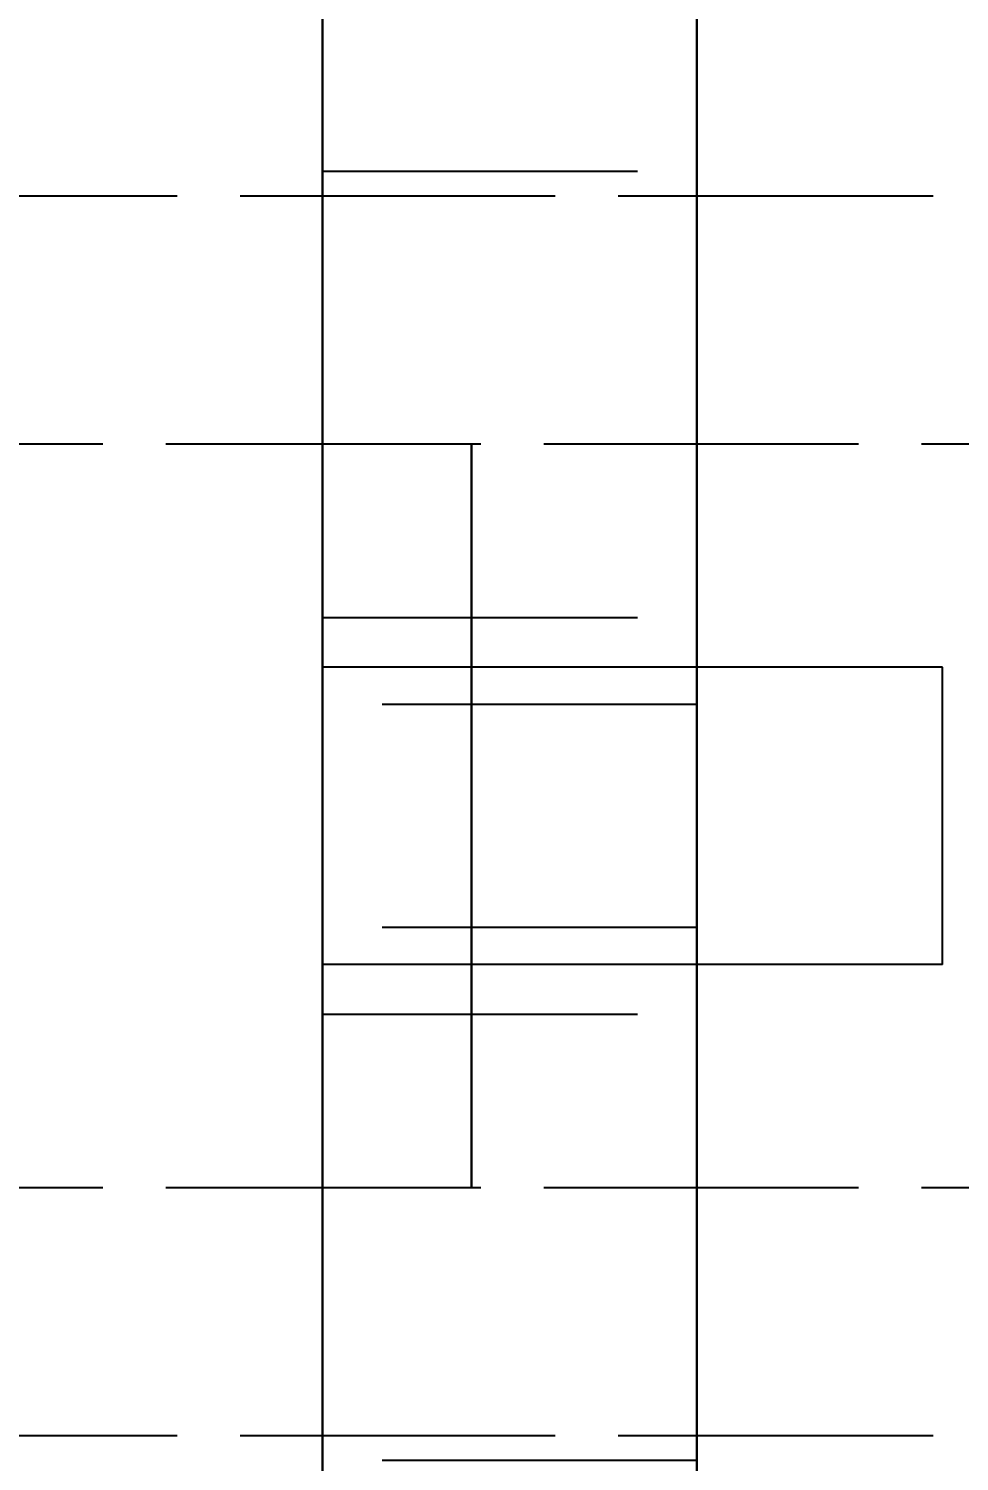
# Model space of a CAD drawing. Header units: millimetres. Extents: x -13 to 276, y -50 to 157.
# Drawn here: x 139.69 to 143.44, y 13.04 to 18.82 of the extents above; entities that cross this region are included whole.
import ezdxf

# ---------------------------------------------------------------- set-up
doc = ezdxf.new("R2010")
doc.units = ezdxf.units.MM
doc.linetypes.add('DASHED', pattern=[1.524, 1.27, -0.254])
for name, color, linetype in [('DIMS', 3, 'CONTINUOUS'), ('HIDDEN', 8, 'DASHED'), ('VISIBLE', 7, 'CONTINUOUS')]:
    doc.layers.add(name, color=color, linetype=linetype)
doc.styles.add('OpenSansCondensed-Light', font='OpenSansCondensed-Light.ttf')
doc.dimstyles.new('EZDXF', dxfattribs={"dimtxt": 0.25, "dimasz": 0.175, "dimexe": 0.375, "dimexo": 0.125, "dimgap": 0.1, "dimtad": 1, "dimlfac": 100, "dimzin": 12, "dimdsep": 46, "dimtxsty": 'OpenSansCondensed-Light', "dimblk": 'ARCHTICK', "dimcen": 2.5, "dimazin": 3, "dimtfac": 0.5, "dimtmove": 2, "dimatfit": 3})

# ---------------------------------------------------------------- blocks, each defined once
blk = doc.blocks.new('_ARCHTICK')
at = {"color": 0, "linetype": 'BYBLOCK', "const_width": 0.15}
blk.add_lwpolyline([(-0.5, -0.5), (0.5, 0.5)], dxfattribs=at)

msp = doc.modelspace()

# ---------------------------------------------------------------- linework, layer by layer
at = {"layer": 'HIDDEN'}
for points in [[(140.875, -48.455), (140.875, 57.045)], [(142.385, -48.455), (142.385, 57.045)], [(142.385, 6.895), (142.385, 24.395)], [(142.385, 6.895), (142.385, 24.395)], [(140.875, 15.645), (140.875, 15.7323), (140.875, 15.8196), (140.875, 15.9069), (140.875, 15.99421), (140.875, 16.08151), (140.875, 16.16881), (140.875, 16.25611), (140.875, 16.34341), (140.875, 16.43071), (140.875, 16.51802), (140.875, 16.60532), (140.875, 16.69262), (140.875, 16.77992), (140.875, 16.86722), (140.875, 16.95452), (140.875, 17.04183), (140.875, 17.12913), (140.875, 17.21643), (140.875, 17.30373), (140.875, 17.39103), (140.875, 17.47833), (140.875, 17.56563), (140.875, 17.65294), (140.875, 17.74024), (140.875, 17.82754), (140.875, 17.91484), (140.875, 18.00214), (140.875, 18.08944), (140.875, 18.17675), (140.875, 18.26405), (140.875, 18.35135), (140.875, 18.43865), (140.875, 18.52595), (140.875, 18.61325), (140.875, 18.70056), (140.875, 18.78786), (140.875, 18.87516)], [(140.875, 18.87516), (140.875, 18.70056), (140.875, 18.52595), (140.875, 18.35135), (140.875, 18.17675), (140.875, 18.00214), (140.875, 17.82754), (140.875, 17.65294), (140.875, 17.47833), (140.875, 17.30373), (140.875, 17.12913), (140.875, 16.95452), (140.875, 16.77992), (140.875, 16.60532), (140.875, 16.43071), (140.875, 16.25611), (140.875, 16.08151), (140.875, 15.9069), (140.875, 15.7323), (140.875, 15.5577), (140.875, 15.3831), (140.875, 15.20849), (140.875, 15.03389), (140.875, 14.85929), (140.875, 14.68468), (140.875, 14.51008), (140.875, 14.33548), (140.875, 14.16087), (140.875, 13.98627), (140.875, 13.81167), (140.875, 13.63706), (140.875, 13.46246), (140.875, 13.28786), (140.875, 13.11325), (140.875, 12.93865)], [(140.875, 13.045), (140.875, 13.12754), (140.875, 13.21008), (140.875, 13.29262), (140.875, 13.37516), (140.875, 13.4577), (140.875, 13.54024), (140.875, 13.62278), (140.875, 13.70532), (140.875, 13.78786), (140.875, 13.8704), (140.875, 13.95294), (140.875, 14.03548), (140.875, 14.11802), (140.875, 14.20056), (140.875, 14.2831), (140.875, 14.36563), (140.875, 14.44817), (140.875, 14.53071), (140.875, 14.61325), (140.875, 14.69579), (140.875, 14.77833), (140.875, 14.86087), (140.875, 14.94341), (140.875, 15.02595), (140.875, 15.10849), (140.875, 15.19103), (140.875, 15.27357), (140.875, 15.35611), (140.875, 15.43865), (140.875, 15.52119), (140.875, 15.60373), (140.875, 15.68627), (140.875, 15.76881), (140.875, 15.85135), (140.875, 15.93389), (140.875, 16.01643), (140.875, 16.09897), (140.875, 16.18151), (140.875, 16.26405), (140.875, 16.34659), (140.875, 16.42913), (140.875, 16.51167), (140.875, 16.59421), (140.875, 16.67675), (140.875, 16.75929), (140.875, 16.84183), (140.875, 16.92437), (140.875, 17.0069), (140.875, 17.08944), (140.875, 17.17198), (140.875, 17.25452), (140.875, 17.33706), (140.875, 17.4196), (140.875, 17.50214), (140.875, 17.58468), (140.875, 17.66722), (140.875, 17.74976), (140.875, 17.8323), (140.875, 17.91484), (140.875, 17.99738), (140.875, 18.07992), (140.875, 18.16246), (140.875, 18.245)], [(140.875, 18.245), (140.875, 18.16246), (140.875, 18.07992), (140.875, 17.99738), (140.875, 17.91484), (140.875, 17.8323), (140.875, 17.74976), (140.875, 17.66722), (140.875, 17.58468), (140.875, 17.50214), (140.875, 17.4196), (140.875, 17.33706), (140.875, 17.25452), (140.875, 17.17198), (140.875, 17.08944), (140.875, 17.0069), (140.875, 16.92437), (140.875, 16.84183), (140.875, 16.75929), (140.875, 16.67675), (140.875, 16.59421), (140.875, 16.51167), (140.875, 16.42913), (140.875, 16.34659), (140.875, 16.26405), (140.875, 16.18151), (140.875, 16.09897), (140.875, 16.01643), (140.875, 15.93389), (140.875, 15.85135), (140.875, 15.76881), (140.875, 15.68627), (140.875, 15.60373), (140.875, 15.52119), (140.875, 15.43865), (140.875, 15.35611), (140.875, 15.27357), (140.875, 15.19103), (140.875, 15.10849), (140.875, 15.02595), (140.875, 14.94341), (140.875, 14.86087), (140.875, 14.77833), (140.875, 14.69579), (140.875, 14.61325), (140.875, 14.53071), (140.875, 14.44817), (140.875, 14.36563), (140.875, 14.2831), (140.875, 14.20056), (140.875, 14.11802), (140.875, 14.03548), (140.875, 13.95294), (140.875, 13.8704), (140.875, 13.78786), (140.875, 13.70532), (140.875, 13.62278), (140.875, 13.54024), (140.875, 13.4577), (140.875, 13.37516), (140.875, 13.29262), (140.875, 13.21008), (140.875, 13.12754), (140.875, 13.045)], [(140.875, 18.245), (142.385, 18.245)], [(142.385, 13.045), (142.385, 13.12754), (142.385, 13.21008), (142.385, 13.29262), (142.385, 13.37516), (142.385, 13.4577), (142.385, 13.54024), (142.385, 13.62278), (142.385, 13.70532), (142.385, 13.78786), (142.385, 13.8704), (142.385, 13.95294), (142.385, 14.03548), (142.385, 14.11802), (142.385, 14.20056), (142.385, 14.2831), (142.385, 14.36563), (142.385, 14.44817), (142.385, 14.53071), (142.385, 14.61325), (142.385, 14.69579), (142.385, 14.77833), (142.385, 14.86087), (142.385, 14.94341), (142.385, 15.02595), (142.385, 15.10849), (142.385, 15.19103), (142.385, 15.27357), (142.385, 15.35611), (142.385, 15.43865), (142.385, 15.52119), (142.385, 15.60373), (142.385, 15.68627), (142.385, 15.76881), (142.385, 15.85135), (142.385, 15.93389), (142.385, 16.01643), (142.385, 16.09897), (142.385, 16.18151), (142.385, 16.26405), (142.385, 16.34659), (142.385, 16.42913), (142.385, 16.51167), (142.385, 16.59421), (142.385, 16.67675), (142.385, 16.75929), (142.385, 16.84183), (142.385, 16.92437), (142.385, 17.0069), (142.385, 17.08944), (142.385, 17.17198), (142.385, 17.25452), (142.385, 17.33706), (142.385, 17.4196), (142.385, 17.50214), (142.385, 17.58468), (142.385, 17.66722), (142.385, 17.74976), (142.385, 17.8323), (142.385, 17.91484), (142.385, 17.99738), (142.385, 18.07992), (142.385, 18.16246), (142.385, 18.245)], [(142.385, 18.245), (142.385, 18.16246), (142.385, 18.07992), (142.385, 17.99738), (142.385, 17.91484), (142.385, 17.8323), (142.385, 17.74976), (142.385, 17.66722), (142.385, 17.58468), (142.385, 17.50214), (142.385, 17.4196), (142.385, 17.33706), (142.385, 17.25452), (142.385, 17.17198), (142.385, 17.08944), (142.385, 17.0069), (142.385, 16.92437), (142.385, 16.84183), (142.385, 16.75929), (142.385, 16.67675), (142.385, 16.59421), (142.385, 16.51167), (142.385, 16.42913), (142.385, 16.34659), (142.385, 16.26405), (142.385, 16.18151), (142.385, 16.09897), (142.385, 16.01643), (142.385, 15.93389), (142.385, 15.85135), (142.385, 15.76881), (142.385, 15.68627), (142.385, 15.60373), (142.385, 15.52119), (142.385, 15.43865), (142.385, 15.35611), (142.385, 15.27357), (142.385, 15.19103), (142.385, 15.10849), (142.385, 15.02595), (142.385, 14.94341), (142.385, 14.86087), (142.385, 14.77833), (142.385, 14.69579), (142.385, 14.61325), (142.385, 14.53071), (142.385, 14.44817), (142.385, 14.36563), (142.385, 14.2831), (142.385, 14.20056), (142.385, 14.11802), (142.385, 14.03548), (142.385, 13.95294), (142.385, 13.8704), (142.385, 13.78786), (142.385, 13.70532), (142.385, 13.62278), (142.385, 13.54024), (142.385, 13.4577), (142.385, 13.37516), (142.385, 13.29262), (142.385, 13.21008), (142.385, 13.12754), (142.385, 13.045)], [(146.385, 18.145), (95.375, 18.145)], [(142.385, 15.645), (142.385, 15.68468), (142.385, 15.72437), (142.385, 15.76405), (142.385, 15.80373), (142.385, 15.84341), (142.385, 15.8831), (142.385, 15.92278), (142.385, 15.96246), (142.385, 16.00214), (142.385, 16.04183), (142.385, 16.08151), (142.385, 16.12119), (142.385, 16.16087), (142.385, 16.20056), (142.385, 16.24024), (142.385, 16.27992), (142.385, 16.3196), (142.385, 16.35929), (142.385, 16.39897), (142.385, 16.43865), (142.385, 16.47833), (142.385, 16.51802), (142.385, 16.5577), (142.385, 16.59738), (142.385, 16.63706), (142.385, 16.67675), (142.385, 16.71643), (142.385, 16.75611), (142.385, 16.79579), (142.385, 16.83548), (142.385, 16.87516), (142.385, 16.91484), (142.385, 16.95452), (142.385, 16.99421), (142.385, 17.03389), (142.385, 17.07357), (142.385, 17.11325), (142.385, 17.15294), (142.385, 17.19262), (142.385, 17.2323), (142.385, 17.27198), (142.385, 17.31167), (142.385, 17.35135), (142.385, 17.39103), (142.385, 17.43071), (142.385, 17.4704), (142.385, 17.51008), (142.385, 17.54976), (142.385, 17.58944), (142.385, 17.62913), (142.385, 17.66881), (142.385, 17.70849), (142.385, 17.74817), (142.385, 17.78786), (142.385, 17.82754), (142.385, 17.86722), (142.385, 17.9069), (142.385, 17.94659), (142.385, 17.98627), (142.385, 18.02595), (142.385, 18.06563), (142.385, 18.10532), (142.385, 18.145)], [(142.385, 18.145), (142.385, 18.06563), (142.385, 17.98627), (142.385, 17.9069), (142.385, 17.82754), (142.385, 17.74817), (142.385, 17.66881), (142.385, 17.58944), (142.385, 17.51008), (142.385, 17.43071), (142.385, 17.35135), (142.385, 17.27198), (142.385, 17.19262), (142.385, 17.11325), (142.385, 17.03389), (142.385, 16.95452), (142.385, 16.87516), (142.385, 16.79579), (142.385, 16.71643), (142.385, 16.63706), (142.385, 16.5577), (142.385, 16.47833), (142.385, 16.39897), (142.385, 16.3196), (142.385, 16.24024), (142.385, 16.16087), (142.385, 16.08151), (142.385, 16.00214), (142.385, 15.92278), (142.385, 15.84341), (142.385, 15.76405), (142.385, 15.68468), (142.385, 15.60532), (142.385, 15.52595), (142.385, 15.44659), (142.385, 15.36722), (142.385, 15.28786), (142.385, 15.20849), (142.385, 15.12913), (142.385, 15.04976), (142.385, 14.9704), (142.385, 14.89103), (142.385, 14.81167), (142.385, 14.7323), (142.385, 14.65294), (142.385, 14.57357), (142.385, 14.49421), (142.385, 14.41484), (142.385, 14.33548), (142.385, 14.25611), (142.385, 14.17675), (142.385, 14.09738), (142.385, 14.01802), (142.385, 13.93865), (142.385, 13.85929), (142.385, 13.77992), (142.385, 13.70056), (142.385, 13.62119), (142.385, 13.54183), (142.385, 13.46246), (142.385, 13.3831), (142.385, 13.30373), (142.385, 13.22437), (142.385, 13.145)], [(146.385, 18.145), (142.385, 18.145)], [(146.085, 17.145), (89.375, 17.145)], [(140.875, 15.645), (140.875, 15.66881), (140.875, 15.69262), (140.875, 15.71643), (140.875, 15.74024), (140.875, 15.76405), (140.875, 15.78786), (140.875, 15.81167), (140.875, 15.83548), (140.875, 15.85929), (140.875, 15.8831), (140.875, 15.9069), (140.875, 15.93071), (140.875, 15.95452), (140.875, 15.97833), (140.875, 16.00214), (140.875, 16.02595), (140.875, 16.04976), (140.875, 16.07357), (140.875, 16.09738), (140.875, 16.12119), (140.875, 16.145), (140.875, 16.16881), (140.875, 16.19262), (140.875, 16.21643), (140.875, 16.24024), (140.875, 16.26405), (140.875, 16.28786), (140.875, 16.31167), (140.875, 16.33548), (140.875, 16.35929), (140.875, 16.3831), (140.875, 16.4069), (140.875, 16.43071), (140.875, 16.45452), (140.875, 16.47833), (140.875, 16.50214), (140.875, 16.52595), (140.875, 16.54976), (140.875, 16.57357), (140.875, 16.59738), (140.875, 16.62119), (140.875, 16.645), (140.875, 16.66881), (140.875, 16.69262), (140.875, 16.71643), (140.875, 16.74024), (140.875, 16.76405), (140.875, 16.78786), (140.875, 16.81167), (140.875, 16.83548), (140.875, 16.85929), (140.875, 16.8831), (140.875, 16.9069), (140.875, 16.93071), (140.875, 16.95452), (140.875, 16.97833), (140.875, 17.00214), (140.875, 17.02595), (140.875, 17.04976), (140.875, 17.07357), (140.875, 17.09738), (140.875, 17.12119), (140.875, 17.145)], [(140.875, 17.145), (140.875, 17.09738), (140.875, 17.04976), (140.875, 17.00214), (140.875, 16.95452), (140.875, 16.9069), (140.875, 16.85929), (140.875, 16.81167), (140.875, 16.76405), (140.875, 16.71643), (140.875, 16.66881), (140.875, 16.62119), (140.875, 16.57357), (140.875, 16.52595), (140.875, 16.47833), (140.875, 16.43071), (140.875, 16.3831), (140.875, 16.33548), (140.875, 16.28786), (140.875, 16.24024), (140.875, 16.19262), (140.875, 16.145), (140.875, 16.09738), (140.875, 16.04976), (140.875, 16.00214), (140.875, 15.95452), (140.875, 15.9069), (140.875, 15.85929), (140.875, 15.81167), (140.875, 15.76405), (140.875, 15.71643), (140.875, 15.66881), (140.875, 15.62119), (140.875, 15.57357), (140.875, 15.52595), (140.875, 15.47833), (140.875, 15.43071), (140.875, 15.3831), (140.875, 15.33548), (140.875, 15.28786), (140.875, 15.24024), (140.875, 15.19262), (140.875, 15.145), (140.875, 15.09738), (140.875, 15.04976), (140.875, 15.00214), (140.875, 14.95452), (140.875, 14.9069), (140.875, 14.85929), (140.875, 14.81167), (140.875, 14.76405), (140.875, 14.71643), (140.875, 14.66881), (140.875, 14.62119), (140.875, 14.57357), (140.875, 14.52595), (140.875, 14.47833), (140.875, 14.43071), (140.875, 14.3831), (140.875, 14.33548), (140.875, 14.28786), (140.875, 14.24024), (140.875, 14.19262), (140.875, 14.145)], [(141.475, 17.145), (140.875, 17.145)], [(141.475, 15.645), (141.475, 15.66881), (141.475, 15.69262), (141.475, 15.71643), (141.475, 15.74024), (141.475, 15.76405), (141.475, 15.78786), (141.475, 15.81167), (141.475, 15.83548), (141.475, 15.85929), (141.475, 15.8831), (141.475, 15.9069), (141.475, 15.93071), (141.475, 15.95452), (141.475, 15.97833), (141.475, 16.00214), (141.475, 16.02595), (141.475, 16.04976), (141.475, 16.07357), (141.475, 16.09738), (141.475, 16.12119), (141.475, 16.145), (141.475, 16.16881), (141.475, 16.19262), (141.475, 16.21643), (141.475, 16.24024), (141.475, 16.26405), (141.475, 16.28786), (141.475, 16.31167), (141.475, 16.33548), (141.475, 16.35929), (141.475, 16.3831), (141.475, 16.4069), (141.475, 16.43071), (141.475, 16.45452), (141.475, 16.47833), (141.475, 16.50214), (141.475, 16.52595), (141.475, 16.54976), (141.475, 16.57357), (141.475, 16.59738), (141.475, 16.62119), (141.475, 16.645), (141.475, 16.66881), (141.475, 16.69262), (141.475, 16.71643), (141.475, 16.74024), (141.475, 16.76405), (141.475, 16.78786), (141.475, 16.81167), (141.475, 16.83548), (141.475, 16.85929), (141.475, 16.8831), (141.475, 16.9069), (141.475, 16.93071), (141.475, 16.95452), (141.475, 16.97833), (141.475, 17.00214), (141.475, 17.02595), (141.475, 17.04976), (141.475, 17.07357), (141.475, 17.09738), (141.475, 17.12119), (141.475, 17.145)], [(141.475, 17.145), (141.475, 17.09738), (141.475, 17.04976), (141.475, 17.00214), (141.475, 16.95452), (141.475, 16.9069), (141.475, 16.85929), (141.475, 16.81167), (141.475, 16.76405), (141.475, 16.71643), (141.475, 16.66881), (141.475, 16.62119), (141.475, 16.57357), (141.475, 16.52595), (141.475, 16.47833), (141.475, 16.43071), (141.475, 16.3831), (141.475, 16.33548), (141.475, 16.28786), (141.475, 16.24024), (141.475, 16.19262), (141.475, 16.145), (141.475, 16.09738), (141.475, 16.04976), (141.475, 16.00214), (141.475, 15.95452), (141.475, 15.9069), (141.475, 15.85929), (141.475, 15.81167), (141.475, 15.76405), (141.475, 15.71643), (141.475, 15.66881), (141.475, 15.62119), (141.475, 15.57357), (141.475, 15.52595), (141.475, 15.47833), (141.475, 15.43071), (141.475, 15.3831), (141.475, 15.33548), (141.475, 15.28786), (141.475, 15.24024), (141.475, 15.19262), (141.475, 15.145), (141.475, 15.09738), (141.475, 15.04976), (141.475, 15.00214), (141.475, 14.95452), (141.475, 14.9069), (141.475, 14.85929), (141.475, 14.81167), (141.475, 14.76405), (141.475, 14.71643), (141.475, 14.66881), (141.475, 14.62119), (141.475, 14.57357), (141.475, 14.52595), (141.475, 14.47833), (141.475, 14.43071), (141.475, 14.3831), (141.475, 14.33548), (141.475, 14.28786), (141.475, 14.24024), (141.475, 14.19262), (141.475, 14.145)], [(140.875, 16.095), (140.875, 16.10056), (140.875, 16.10611), (140.875, 16.11167), (140.875, 16.11722), (140.875, 16.12278), (140.875, 16.12833), (140.875, 16.13389), (140.875, 16.13944), (140.875, 16.145), (140.875, 16.15056), (140.875, 16.15611), (140.875, 16.16167), (140.875, 16.16722), (140.875, 16.17278), (140.875, 16.17833), (140.875, 16.18389), (140.875, 16.18944), (140.875, 16.195), (140.875, 16.20056), (140.875, 16.20611), (140.875, 16.21167), (140.875, 16.21722), (140.875, 16.22278), (140.875, 16.22833), (140.875, 16.23389), (140.875, 16.23944), (140.875, 16.245), (140.875, 16.25056), (140.875, 16.25611), (140.875, 16.26167), (140.875, 16.26722), (140.875, 16.27278), (140.875, 16.27833), (140.875, 16.28389), (140.875, 16.28944), (140.875, 16.295), (140.875, 16.30056), (140.875, 16.30611), (140.875, 16.31167), (140.875, 16.31722), (140.875, 16.32278), (140.875, 16.32833), (140.875, 16.33389), (140.875, 16.33944), (140.875, 16.345), (140.875, 16.35056), (140.875, 16.35611), (140.875, 16.36167), (140.875, 16.36722), (140.875, 16.37278), (140.875, 16.37833), (140.875, 16.38389), (140.875, 16.38944), (140.875, 16.395), (140.875, 16.40056), (140.875, 16.40611), (140.875, 16.41167), (140.875, 16.41722), (140.875, 16.42278), (140.875, 16.42833), (140.875, 16.43389), (140.875, 16.43944), (140.875, 16.445)], [(140.875, 16.445), (140.875, 16.43944), (140.875, 16.43389), (140.875, 16.42833), (140.875, 16.42278), (140.875, 16.41722), (140.875, 16.41167), (140.875, 16.40611), (140.875, 16.40056), (140.875, 16.395), (140.875, 16.38944), (140.875, 16.38389), (140.875, 16.37833), (140.875, 16.37278), (140.875, 16.36722), (140.875, 16.36167), (140.875, 16.35611), (140.875, 16.35056), (140.875, 16.345), (140.875, 16.33944), (140.875, 16.33389), (140.875, 16.32833), (140.875, 16.32278), (140.875, 16.31722), (140.875, 16.31167), (140.875, 16.30611), (140.875, 16.30056), (140.875, 16.295), (140.875, 16.28944), (140.875, 16.28389), (140.875, 16.27833), (140.875, 16.27278), (140.875, 16.26722), (140.875, 16.26167), (140.875, 16.25611), (140.875, 16.25056), (140.875, 16.245), (140.875, 16.23944), (140.875, 16.23389), (140.875, 16.22833), (140.875, 16.22278), (140.875, 16.21722), (140.875, 16.21167), (140.875, 16.20611), (140.875, 16.20056), (140.875, 16.195), (140.875, 16.18944), (140.875, 16.18389), (140.875, 16.17833), (140.875, 16.17278), (140.875, 16.16722), (140.875, 16.16167), (140.875, 16.15611), (140.875, 16.15056), (140.875, 16.145), (140.875, 16.13944), (140.875, 16.13389), (140.875, 16.12833), (140.875, 16.12278), (140.875, 16.11722), (140.875, 16.11167), (140.875, 16.10611), (140.875, 16.10056), (140.875, 16.095)], [(140.875, 16.095), (140.875, 16.10056), (140.875, 16.10611), (140.875, 16.11167), (140.875, 16.11722), (140.875, 16.12278), (140.875, 16.12833), (140.875, 16.13389), (140.875, 16.13944), (140.875, 16.145), (140.875, 16.15056), (140.875, 16.15611), (140.875, 16.16167), (140.875, 16.16722), (140.875, 16.17278), (140.875, 16.17833), (140.875, 16.18389), (140.875, 16.18944), (140.875, 16.195), (140.875, 16.20056), (140.875, 16.20611), (140.875, 16.21167), (140.875, 16.21722), (140.875, 16.22278), (140.875, 16.22833), (140.875, 16.23389), (140.875, 16.23944), (140.875, 16.245), (140.875, 16.25056), (140.875, 16.25611), (140.875, 16.26167), (140.875, 16.26722), (140.875, 16.27278), (140.875, 16.27833), (140.875, 16.28389), (140.875, 16.28944), (140.875, 16.295), (140.875, 16.30056), (140.875, 16.30611), (140.875, 16.31167), (140.875, 16.31722), (140.875, 16.32278), (140.875, 16.32833), (140.875, 16.33389), (140.875, 16.33944), (140.875, 16.345), (140.875, 16.35056), (140.875, 16.35611), (140.875, 16.36167), (140.875, 16.36722), (140.875, 16.37278), (140.875, 16.37833), (140.875, 16.38389), (140.875, 16.38944), (140.875, 16.395), (140.875, 16.40056), (140.875, 16.40611), (140.875, 16.41167), (140.875, 16.41722), (140.875, 16.42278), (140.875, 16.42833), (140.875, 16.43389), (140.875, 16.43944), (140.875, 16.445)], [(140.875, 16.445), (140.875, 16.43944), (140.875, 16.43389), (140.875, 16.42833), (140.875, 16.42278), (140.875, 16.41722), (140.875, 16.41167), (140.875, 16.40611), (140.875, 16.40056), (140.875, 16.395), (140.875, 16.38944), (140.875, 16.38389), (140.875, 16.37833), (140.875, 16.37278), (140.875, 16.36722), (140.875, 16.36167), (140.875, 16.35611), (140.875, 16.35056), (140.875, 16.345), (140.875, 16.33944), (140.875, 16.33389), (140.875, 16.32833), (140.875, 16.32278), (140.875, 16.31722), (140.875, 16.31167), (140.875, 16.30611), (140.875, 16.30056), (140.875, 16.295), (140.875, 16.28944), (140.875, 16.28389), (140.875, 16.27833), (140.875, 16.27278), (140.875, 16.26722), (140.875, 16.26167), (140.875, 16.25611), (140.875, 16.25056), (140.875, 16.245), (140.875, 16.23944), (140.875, 16.23389), (140.875, 16.22833), (140.875, 16.22278), (140.875, 16.21722), (140.875, 16.21167), (140.875, 16.20611), (140.875, 16.20056), (140.875, 16.195), (140.875, 16.18944), (140.875, 16.18389), (140.875, 16.17833), (140.875, 16.17278), (140.875, 16.16722), (140.875, 16.16167), (140.875, 16.15611), (140.875, 16.15056), (140.875, 16.145), (140.875, 16.13944), (140.875, 16.13389), (140.875, 16.12833), (140.875, 16.12278), (140.875, 16.11722), (140.875, 16.11167), (140.875, 16.10611), (140.875, 16.10056), (140.875, 16.095)], [(140.875, 16.445), (142.385, 16.445)], [(140.875, 16.445), (142.385, 16.445)], [(142.385, 16.095), (142.385, 16.10056), (142.385, 16.10611), (142.385, 16.11167), (142.385, 16.11722), (142.385, 16.12278), (142.385, 16.12833), (142.385, 16.13389), (142.385, 16.13944), (142.385, 16.145), (142.385, 16.15056), (142.385, 16.15611), (142.385, 16.16167), (142.385, 16.16722), (142.385, 16.17278), (142.385, 16.17833), (142.385, 16.18389), (142.385, 16.18944), (142.385, 16.195), (142.385, 16.20056), (142.385, 16.20611), (142.385, 16.21167), (142.385, 16.21722), (142.385, 16.22278), (142.385, 16.22833), (142.385, 16.23389), (142.385, 16.23944), (142.385, 16.245), (142.385, 16.25056), (142.385, 16.25611), (142.385, 16.26167), (142.385, 16.26722), (142.385, 16.27278), (142.385, 16.27833), (142.385, 16.28389), (142.385, 16.28944), (142.385, 16.295), (142.385, 16.30056), (142.385, 16.30611), (142.385, 16.31167), (142.385, 16.31722), (142.385, 16.32278), (142.385, 16.32833), (142.385, 16.33389), (142.385, 16.33944), (142.385, 16.345), (142.385, 16.35056), (142.385, 16.35611), (142.385, 16.36167), (142.385, 16.36722), (142.385, 16.37278), (142.385, 16.37833), (142.385, 16.38389), (142.385, 16.38944), (142.385, 16.395), (142.385, 16.40056), (142.385, 16.40611), (142.385, 16.41167), (142.385, 16.41722), (142.385, 16.42278), (142.385, 16.42833), (142.385, 16.43389), (142.385, 16.43944), (142.385, 16.445)], [(142.385, 16.445), (142.385, 16.43944), (142.385, 16.43389), (142.385, 16.42833), (142.385, 16.42278), (142.385, 16.41722), (142.385, 16.41167), (142.385, 16.40611), (142.385, 16.40056), (142.385, 16.395), (142.385, 16.38944), (142.385, 16.38389), (142.385, 16.37833), (142.385, 16.37278), (142.385, 16.36722), (142.385, 16.36167), (142.385, 16.35611), (142.385, 16.35056), (142.385, 16.345), (142.385, 16.33944), (142.385, 16.33389), (142.385, 16.32833), (142.385, 16.32278), (142.385, 16.31722), (142.385, 16.31167), (142.385, 16.30611), (142.385, 16.30056), (142.385, 16.295), (142.385, 16.28944), (142.385, 16.28389), (142.385, 16.27833), (142.385, 16.27278), (142.385, 16.26722), (142.385, 16.26167), (142.385, 16.25611), (142.385, 16.25056), (142.385, 16.245), (142.385, 16.23944), (142.385, 16.23389), (142.385, 16.22833), (142.385, 16.22278), (142.385, 16.21722), (142.385, 16.21167), (142.385, 16.20611), (142.385, 16.20056), (142.385, 16.195), (142.385, 16.18944), (142.385, 16.18389), (142.385, 16.17833), (142.385, 16.17278), (142.385, 16.16722), (142.385, 16.16167), (142.385, 16.15611), (142.385, 16.15056), (142.385, 16.145), (142.385, 16.13944), (142.385, 16.13389), (142.385, 16.12833), (142.385, 16.12278), (142.385, 16.11722), (142.385, 16.11167), (142.385, 16.10611), (142.385, 16.10056), (142.385, 16.095)], [(142.385, 16.095), (142.385, 16.10056), (142.385, 16.10611), (142.385, 16.11167), (142.385, 16.11722), (142.385, 16.12278), (142.385, 16.12833), (142.385, 16.13389), (142.385, 16.13944), (142.385, 16.145), (142.385, 16.15056), (142.385, 16.15611), (142.385, 16.16167), (142.385, 16.16722), (142.385, 16.17278), (142.385, 16.17833), (142.385, 16.18389), (142.385, 16.18944), (142.385, 16.195), (142.385, 16.20056), (142.385, 16.20611), (142.385, 16.21167), (142.385, 16.21722), (142.385, 16.22278), (142.385, 16.22833), (142.385, 16.23389), (142.385, 16.23944), (142.385, 16.245), (142.385, 16.25056), (142.385, 16.25611), (142.385, 16.26167), (142.385, 16.26722), (142.385, 16.27278), (142.385, 16.27833), (142.385, 16.28389), (142.385, 16.28944), (142.385, 16.295), (142.385, 16.30056), (142.385, 16.30611), (142.385, 16.31167), (142.385, 16.31722), (142.385, 16.32278), (142.385, 16.32833), (142.385, 16.33389), (142.385, 16.33944), (142.385, 16.345), (142.385, 16.35056), (142.385, 16.35611), (142.385, 16.36167), (142.385, 16.36722), (142.385, 16.37278), (142.385, 16.37833), (142.385, 16.38389), (142.385, 16.38944), (142.385, 16.395), (142.385, 16.40056), (142.385, 16.40611), (142.385, 16.41167), (142.385, 16.41722), (142.385, 16.42278), (142.385, 16.42833), (142.385, 16.43389), (142.385, 16.43944), (142.385, 16.445)], [(142.385, 16.445), (142.385, 16.43944), (142.385, 16.43389), (142.385, 16.42833), (142.385, 16.42278), (142.385, 16.41722), (142.385, 16.41167), (142.385, 16.40611), (142.385, 16.40056), (142.385, 16.395), (142.385, 16.38944), (142.385, 16.38389), (142.385, 16.37833), (142.385, 16.37278), (142.385, 16.36722), (142.385, 16.36167), (142.385, 16.35611), (142.385, 16.35056), (142.385, 16.345), (142.385, 16.33944), (142.385, 16.33389), (142.385, 16.32833), (142.385, 16.32278), (142.385, 16.31722), (142.385, 16.31167), (142.385, 16.30611), (142.385, 16.30056), (142.385, 16.295), (142.385, 16.28944), (142.385, 16.28389), (142.385, 16.27833), (142.385, 16.27278), (142.385, 16.26722), (142.385, 16.26167), (142.385, 16.25611), (142.385, 16.25056), (142.385, 16.245), (142.385, 16.23944), (142.385, 16.23389), (142.385, 16.22833), (142.385, 16.22278), (142.385, 16.21722), (142.385, 16.21167), (142.385, 16.20611), (142.385, 16.20056), (142.385, 16.195), (142.385, 16.18944), (142.385, 16.18389), (142.385, 16.17833), (142.385, 16.17278), (142.385, 16.16722), (142.385, 16.16167), (142.385, 16.15611), (142.385, 16.15056), (142.385, 16.145), (142.385, 16.13944), (142.385, 16.13389), (142.385, 16.12833), (142.385, 16.12278), (142.385, 16.11722), (142.385, 16.11167), (142.385, 16.10611), (142.385, 16.10056), (142.385, 16.095)], [(140.875, 15.045), (140.875, 16.245)], [(140.875, 15.045), (140.875, 16.245)], [(140.875, 15.045), (140.875, 16.245)], [(140.875, 15.045), (140.875, 16.245)], [(143.375, 16.245), (140.875, 16.245)], [(143.375, 16.245), (140.875, 16.245)], [(143.375, 16.245), (140.875, 16.245)], [(142.385, 16.245), (140.875, 16.245)], [(143.375, 15.045), (143.375, 16.245)], [(143.375, 15.045), (143.375, 16.245)], [(143.375, 15.045), (143.375, 16.245)], [(140.875, 15.195), (140.875, 16.095)], [(140.875, 16.095), (140.875, 15.195)], [(140.875, 15.195), (140.875, 16.095)], [(140.875, 16.095), (140.875, 15.195)], [(142.385, 16.095), (140.875, 16.095)], [(142.385, 16.095), (140.875, 16.095)], [(142.385, 16.095), (140.875, 16.095)], [(142.385, 16.095), (140.875, 16.095)], [(142.385, 15.195), (142.385, 16.095)], [(142.385, 16.095), (142.385, 15.195)], [(142.385, 15.195), (142.385, 16.095)], [(142.385, 16.095), (142.385, 15.195)], [(140.875, 13.02595), (140.875, 13.11325), (140.875, 13.20056), (140.875, 13.28786), (140.875, 13.37516), (140.875, 13.46246), (140.875, 13.54976), (140.875, 13.63706), (140.875, 13.72437), (140.875, 13.81167), (140.875, 13.89897), (140.875, 13.98627), (140.875, 14.07357), (140.875, 14.16087), (140.875, 14.24817), (140.875, 14.33548), (140.875, 14.42278), (140.875, 14.51008), (140.875, 14.59738), (140.875, 14.68468), (140.875, 14.77198), (140.875, 14.85929), (140.875, 14.94659), (140.875, 15.03389), (140.875, 15.12119), (140.875, 15.20849), (140.875, 15.29579), (140.875, 15.3831), (140.875, 15.4704), (140.875, 15.5577), (140.875, 15.645)], [(140.875, 14.145), (140.875, 14.16881), (140.875, 14.19262), (140.875, 14.21643), (140.875, 14.24024), (140.875, 14.26405), (140.875, 14.28786), (140.875, 14.31167), (140.875, 14.33548), (140.875, 14.35929), (140.875, 14.3831), (140.875, 14.4069), (140.875, 14.43071), (140.875, 14.45452), (140.875, 14.47833), (140.875, 14.50214), (140.875, 14.52595), (140.875, 14.54976), (140.875, 14.57357), (140.875, 14.59738), (140.875, 14.62119), (140.875, 14.645), (140.875, 14.66881), (140.875, 14.69262), (140.875, 14.71643), (140.875, 14.74024), (140.875, 14.76405), (140.875, 14.78786), (140.875, 14.81167), (140.875, 14.83548), (140.875, 14.85929), (140.875, 14.8831), (140.875, 14.9069), (140.875, 14.93071), (140.875, 14.95452), (140.875, 14.97833), (140.875, 15.00214), (140.875, 15.02595), (140.875, 15.04976), (140.875, 15.07357), (140.875, 15.09738), (140.875, 15.12119), (140.875, 15.145), (140.875, 15.16881), (140.875, 15.19262), (140.875, 15.21643), (140.875, 15.24024), (140.875, 15.26405), (140.875, 15.28786), (140.875, 15.31167), (140.875, 15.33548), (140.875, 15.35929), (140.875, 15.3831), (140.875, 15.4069), (140.875, 15.43071), (140.875, 15.45452), (140.875, 15.47833), (140.875, 15.50214), (140.875, 15.52595), (140.875, 15.54976), (140.875, 15.57357), (140.875, 15.59738), (140.875, 15.62119), (140.875, 15.645)], [(141.475, 14.145), (141.475, 14.16881), (141.475, 14.19262), (141.475, 14.21643), (141.475, 14.24024), (141.475, 14.26405), (141.475, 14.28786), (141.475, 14.31167), (141.475, 14.33548), (141.475, 14.35929), (141.475, 14.3831), (141.475, 14.4069), (141.475, 14.43071), (141.475, 14.45452), (141.475, 14.47833), (141.475, 14.50214), (141.475, 14.52595), (141.475, 14.54976), (141.475, 14.57357), (141.475, 14.59738), (141.475, 14.62119), (141.475, 14.645), (141.475, 14.66881), (141.475, 14.69262), (141.475, 14.71643), (141.475, 14.74024), (141.475, 14.76405), (141.475, 14.78786), (141.475, 14.81167), (141.475, 14.83548), (141.475, 14.85929), (141.475, 14.8831), (141.475, 14.9069), (141.475, 14.93071), (141.475, 14.95452), (141.475, 14.97833), (141.475, 15.00214), (141.475, 15.02595), (141.475, 15.04976), (141.475, 15.07357), (141.475, 15.09738), (141.475, 15.12119), (141.475, 15.145), (141.475, 15.16881), (141.475, 15.19262), (141.475, 15.21643), (141.475, 15.24024), (141.475, 15.26405), (141.475, 15.28786), (141.475, 15.31167), (141.475, 15.33548), (141.475, 15.35929), (141.475, 15.3831), (141.475, 15.4069), (141.475, 15.43071), (141.475, 15.45452), (141.475, 15.47833), (141.475, 15.50214), (141.475, 15.52595), (141.475, 15.54976), (141.475, 15.57357), (141.475, 15.59738), (141.475, 15.62119), (141.475, 15.645)], [(142.385, 13.145), (142.385, 13.18468), (142.385, 13.22437), (142.385, 13.26405), (142.385, 13.30373), (142.385, 13.34341), (142.385, 13.3831), (142.385, 13.42278), (142.385, 13.46246), (142.385, 13.50214), (142.385, 13.54183), (142.385, 13.58151), (142.385, 13.62119), (142.385, 13.66087), (142.385, 13.70056), (142.385, 13.74024), (142.385, 13.77992), (142.385, 13.8196), (142.385, 13.85929), (142.385, 13.89897), (142.385, 13.93865), (142.385, 13.97833), (142.385, 14.01802), (142.385, 14.0577), (142.385, 14.09738), (142.385, 14.13706), (142.385, 14.17675), (142.385, 14.21643), (142.385, 14.25611), (142.385, 14.29579), (142.385, 14.33548), (142.385, 14.37516), (142.385, 14.41484), (142.385, 14.45452), (142.385, 14.49421), (142.385, 14.53389), (142.385, 14.57357), (142.385, 14.61325), (142.385, 14.65294), (142.385, 14.69262), (142.385, 14.7323), (142.385, 14.77198), (142.385, 14.81167), (142.385, 14.85135), (142.385, 14.89103), (142.385, 14.93071), (142.385, 14.9704), (142.385, 15.01008), (142.385, 15.04976), (142.385, 15.08944), (142.385, 15.12913), (142.385, 15.16881), (142.385, 15.20849), (142.385, 15.24817), (142.385, 15.28786), (142.385, 15.32754), (142.385, 15.36722), (142.385, 15.4069), (142.385, 15.44659), (142.385, 15.48627), (142.385, 15.52595), (142.385, 15.56563), (142.385, 15.60532), (142.385, 15.645)], [(140.875, 15.195), (140.875, 15.18944), (140.875, 15.18389), (140.875, 15.17833), (140.875, 15.17278), (140.875, 15.16722), (140.875, 15.16167), (140.875, 15.15611), (140.875, 15.15056), (140.875, 15.145), (140.875, 15.13944), (140.875, 15.13389), (140.875, 15.12833), (140.875, 15.12278), (140.875, 15.11722), (140.875, 15.11167), (140.875, 15.10611), (140.875, 15.10056), (140.875, 15.095), (140.875, 15.08944), (140.875, 15.08389), (140.875, 15.07833), (140.875, 15.07278), (140.875, 15.06722), (140.875, 15.06167), (140.875, 15.05611), (140.875, 15.05056), (140.875, 15.045), (140.875, 15.03944), (140.875, 15.03389), (140.875, 15.02833), (140.875, 15.02278), (140.875, 15.01722), (140.875, 15.01167), (140.875, 15.00611), (140.875, 15.00056), (140.875, 14.995), (140.875, 14.98944), (140.875, 14.98389), (140.875, 14.97833), (140.875, 14.97278), (140.875, 14.96722), (140.875, 14.96167), (140.875, 14.95611), (140.875, 14.95056), (140.875, 14.945), (140.875, 14.93944), (140.875, 14.93389), (140.875, 14.92833), (140.875, 14.92278), (140.875, 14.91722), (140.875, 14.91167), (140.875, 14.90611), (140.875, 14.90056), (140.875, 14.895), (140.875, 14.88944), (140.875, 14.88389), (140.875, 14.87833), (140.875, 14.87278), (140.875, 14.86722), (140.875, 14.86167), (140.875, 14.85611), (140.875, 14.85056), (140.875, 14.845)], [(140.875, 14.845), (140.875, 14.85056), (140.875, 14.85611), (140.875, 14.86167), (140.875, 14.86722), (140.875, 14.87278), (140.875, 14.87833), (140.875, 14.88389), (140.875, 14.88944), (140.875, 14.895), (140.875, 14.90056), (140.875, 14.90611), (140.875, 14.91167), (140.875, 14.91722), (140.875, 14.92278), (140.875, 14.92833), (140.875, 14.93389), (140.875, 14.93944), (140.875, 14.945), (140.875, 14.95056), (140.875, 14.95611), (140.875, 14.96167), (140.875, 14.96722), (140.875, 14.97278), (140.875, 14.97833), (140.875, 14.98389), (140.875, 14.98944), (140.875, 14.995), (140.875, 15.00056), (140.875, 15.00611), (140.875, 15.01167), (140.875, 15.01722), (140.875, 15.02278), (140.875, 15.02833), (140.875, 15.03389), (140.875, 15.03944), (140.875, 15.045), (140.875, 15.05056), (140.875, 15.05611), (140.875, 15.06167), (140.875, 15.06722), (140.875, 15.07278), (140.875, 15.07833), (140.875, 15.08389), (140.875, 15.08944), (140.875, 15.095), (140.875, 15.10056), (140.875, 15.10611), (140.875, 15.11167), (140.875, 15.11722), (140.875, 15.12278), (140.875, 15.12833), (140.875, 15.13389), (140.875, 15.13944), (140.875, 15.145), (140.875, 15.15056), (140.875, 15.15611), (140.875, 15.16167), (140.875, 15.16722), (140.875, 15.17278), (140.875, 15.17833), (140.875, 15.18389), (140.875, 15.18944), (140.875, 15.195)], [(140.875, 15.195), (140.875, 15.18944), (140.875, 15.18389), (140.875, 15.17833), (140.875, 15.17278), (140.875, 15.16722), (140.875, 15.16167), (140.875, 15.15611), (140.875, 15.15056), (140.875, 15.145), (140.875, 15.13944), (140.875, 15.13389), (140.875, 15.12833), (140.875, 15.12278), (140.875, 15.11722), (140.875, 15.11167), (140.875, 15.10611), (140.875, 15.10056), (140.875, 15.095), (140.875, 15.08944), (140.875, 15.08389), (140.875, 15.07833), (140.875, 15.07278), (140.875, 15.06722), (140.875, 15.06167), (140.875, 15.05611), (140.875, 15.05056), (140.875, 15.045), (140.875, 15.03944), (140.875, 15.03389), (140.875, 15.02833), (140.875, 15.02278), (140.875, 15.01722), (140.875, 15.01167), (140.875, 15.00611), (140.875, 15.00056), (140.875, 14.995), (140.875, 14.98944), (140.875, 14.98389), (140.875, 14.97833), (140.875, 14.97278), (140.875, 14.96722), (140.875, 14.96167), (140.875, 14.95611), (140.875, 14.95056), (140.875, 14.945), (140.875, 14.93944), (140.875, 14.93389), (140.875, 14.92833), (140.875, 14.92278), (140.875, 14.91722), (140.875, 14.91167), (140.875, 14.90611), (140.875, 14.90056), (140.875, 14.895), (140.875, 14.88944), (140.875, 14.88389), (140.875, 14.87833), (140.875, 14.87278), (140.875, 14.86722), (140.875, 14.86167), (140.875, 14.85611), (140.875, 14.85056), (140.875, 14.845)], [(140.875, 14.845), (140.875, 14.85056), (140.875, 14.85611), (140.875, 14.86167), (140.875, 14.86722), (140.875, 14.87278), (140.875, 14.87833), (140.875, 14.88389), (140.875, 14.88944), (140.875, 14.895), (140.875, 14.90056), (140.875, 14.90611), (140.875, 14.91167), (140.875, 14.91722), (140.875, 14.92278), (140.875, 14.92833), (140.875, 14.93389), (140.875, 14.93944), (140.875, 14.945), (140.875, 14.95056), (140.875, 14.95611), (140.875, 14.96167), (140.875, 14.96722), (140.875, 14.97278), (140.875, 14.97833), (140.875, 14.98389), (140.875, 14.98944), (140.875, 14.995), (140.875, 15.00056), (140.875, 15.00611), (140.875, 15.01167), (140.875, 15.01722), (140.875, 15.02278), (140.875, 15.02833), (140.875, 15.03389), (140.875, 15.03944), (140.875, 15.045), (140.875, 15.05056), (140.875, 15.05611), (140.875, 15.06167), (140.875, 15.06722), (140.875, 15.07278), (140.875, 15.07833), (140.875, 15.08389), (140.875, 15.08944), (140.875, 15.095), (140.875, 15.10056), (140.875, 15.10611), (140.875, 15.11167), (140.875, 15.11722), (140.875, 15.12278), (140.875, 15.12833), (140.875, 15.13389), (140.875, 15.13944), (140.875, 15.145), (140.875, 15.15056), (140.875, 15.15611), (140.875, 15.16167), (140.875, 15.16722), (140.875, 15.17278), (140.875, 15.17833), (140.875, 15.18389), (140.875, 15.18944), (140.875, 15.195)], [(142.385, 15.195), (140.875, 15.195)], [(142.385, 15.195), (140.875, 15.195)], [(142.385, 15.195), (140.875, 15.195)], [(142.385, 15.195), (140.875, 15.195)], [(142.385, 15.195), (142.385, 15.18944), (142.385, 15.18389), (142.385, 15.17833), (142.385, 15.17278), (142.385, 15.16722), (142.385, 15.16167), (142.385, 15.15611), (142.385, 15.15056), (142.385, 15.145), (142.385, 15.13944), (142.385, 15.13389), (142.385, 15.12833), (142.385, 15.12278), (142.385, 15.11722), (142.385, 15.11167), (142.385, 15.10611), (142.385, 15.10056), (142.385, 15.095), (142.385, 15.08944), (142.385, 15.08389), (142.385, 15.07833), (142.385, 15.07278), (142.385, 15.06722), (142.385, 15.06167), (142.385, 15.05611), (142.385, 15.05056), (142.385, 15.045), (142.385, 15.03944), (142.385, 15.03389), (142.385, 15.02833), (142.385, 15.02278), (142.385, 15.01722), (142.385, 15.01167), (142.385, 15.00611), (142.385, 15.00056), (142.385, 14.995), (142.385, 14.98944), (142.385, 14.98389), (142.385, 14.97833), (142.385, 14.97278), (142.385, 14.96722), (142.385, 14.96167), (142.385, 14.95611), (142.385, 14.95056), (142.385, 14.945), (142.385, 14.93944), (142.385, 14.93389), (142.385, 14.92833), (142.385, 14.92278), (142.385, 14.91722), (142.385, 14.91167), (142.385, 14.90611), (142.385, 14.90056), (142.385, 14.895), (142.385, 14.88944), (142.385, 14.88389), (142.385, 14.87833), (142.385, 14.87278), (142.385, 14.86722), (142.385, 14.86167), (142.385, 14.85611), (142.385, 14.85056), (142.385, 14.845)], [(142.385, 14.845), (142.385, 14.85056), (142.385, 14.85611), (142.385, 14.86167), (142.385, 14.86722), (142.385, 14.87278), (142.385, 14.87833), (142.385, 14.88389), (142.385, 14.88944), (142.385, 14.895), (142.385, 14.90056), (142.385, 14.90611), (142.385, 14.91167), (142.385, 14.91722), (142.385, 14.92278), (142.385, 14.92833), (142.385, 14.93389), (142.385, 14.93944), (142.385, 14.945), (142.385, 14.95056), (142.385, 14.95611), (142.385, 14.96167), (142.385, 14.96722), (142.385, 14.97278), (142.385, 14.97833), (142.385, 14.98389), (142.385, 14.98944), (142.385, 14.995), (142.385, 15.00056), (142.385, 15.00611), (142.385, 15.01167), (142.385, 15.01722), (142.385, 15.02278), (142.385, 15.02833), (142.385, 15.03389), (142.385, 15.03944), (142.385, 15.045), (142.385, 15.05056), (142.385, 15.05611), (142.385, 15.06167), (142.385, 15.06722), (142.385, 15.07278), (142.385, 15.07833), (142.385, 15.08389), (142.385, 15.08944), (142.385, 15.095), (142.385, 15.10056), (142.385, 15.10611), (142.385, 15.11167), (142.385, 15.11722), (142.385, 15.12278), (142.385, 15.12833), (142.385, 15.13389), (142.385, 15.13944), (142.385, 15.145), (142.385, 15.15056), (142.385, 15.15611), (142.385, 15.16167), (142.385, 15.16722), (142.385, 15.17278), (142.385, 15.17833), (142.385, 15.18389), (142.385, 15.18944), (142.385, 15.195)], [(142.385, 15.195), (142.385, 15.18944), (142.385, 15.18389), (142.385, 15.17833), (142.385, 15.17278), (142.385, 15.16722), (142.385, 15.16167), (142.385, 15.15611), (142.385, 15.15056), (142.385, 15.145), (142.385, 15.13944), (142.385, 15.13389), (142.385, 15.12833), (142.385, 15.12278), (142.385, 15.11722), (142.385, 15.11167), (142.385, 15.10611), (142.385, 15.10056), (142.385, 15.095), (142.385, 15.08944), (142.385, 15.08389), (142.385, 15.07833), (142.385, 15.07278), (142.385, 15.06722), (142.385, 15.06167), (142.385, 15.05611), (142.385, 15.05056), (142.385, 15.045), (142.385, 15.03944), (142.385, 15.03389), (142.385, 15.02833), (142.385, 15.02278), (142.385, 15.01722), (142.385, 15.01167), (142.385, 15.00611), (142.385, 15.00056), (142.385, 14.995), (142.385, 14.98944), (142.385, 14.98389), (142.385, 14.97833), (142.385, 14.97278), (142.385, 14.96722), (142.385, 14.96167), (142.385, 14.95611), (142.385, 14.95056), (142.385, 14.945), (142.385, 14.93944), (142.385, 14.93389), (142.385, 14.92833), (142.385, 14.92278), (142.385, 14.91722), (142.385, 14.91167), (142.385, 14.90611), (142.385, 14.90056), (142.385, 14.895), (142.385, 14.88944), (142.385, 14.88389), (142.385, 14.87833), (142.385, 14.87278), (142.385, 14.86722), (142.385, 14.86167), (142.385, 14.85611), (142.385, 14.85056), (142.385, 14.845)], [(142.385, 14.845), (142.385, 14.85056), (142.385, 14.85611), (142.385, 14.86167), (142.385, 14.86722), (142.385, 14.87278), (142.385, 14.87833), (142.385, 14.88389), (142.385, 14.88944), (142.385, 14.895), (142.385, 14.90056), (142.385, 14.90611), (142.385, 14.91167), (142.385, 14.91722), (142.385, 14.92278), (142.385, 14.92833), (142.385, 14.93389), (142.385, 14.93944), (142.385, 14.945), (142.385, 14.95056), (142.385, 14.95611), (142.385, 14.96167), (142.385, 14.96722), (142.385, 14.97278), (142.385, 14.97833), (142.385, 14.98389), (142.385, 14.98944), (142.385, 14.995), (142.385, 15.00056), (142.385, 15.00611), (142.385, 15.01167), (142.385, 15.01722), (142.385, 15.02278), (142.385, 15.02833), (142.385, 15.03389), (142.385, 15.03944), (142.385, 15.045), (142.385, 15.05056), (142.385, 15.05611), (142.385, 15.06167), (142.385, 15.06722), (142.385, 15.07278), (142.385, 15.07833), (142.385, 15.08389), (142.385, 15.08944), (142.385, 15.095), (142.385, 15.10056), (142.385, 15.10611), (142.385, 15.11167), (142.385, 15.11722), (142.385, 15.12278), (142.385, 15.12833), (142.385, 15.13389), (142.385, 15.13944), (142.385, 15.145), (142.385, 15.15056), (142.385, 15.15611), (142.385, 15.16167), (142.385, 15.16722), (142.385, 15.17278), (142.385, 15.17833), (142.385, 15.18389), (142.385, 15.18944), (142.385, 15.195)], [(143.375, 15.045), (140.875, 15.045)], [(143.375, 15.045), (140.875, 15.045)], [(143.375, 15.045), (140.875, 15.045)], [(142.385, 15.045), (140.875, 15.045)], [(140.875, 14.845), (142.385, 14.845)], [(140.875, 14.845), (142.385, 14.845)], [(146.085, 14.145), (89.375, 14.145)], [(141.475, 14.145), (140.875, 14.145)], [(146.385, 13.145), (95.375, 13.145)], [(146.385, 13.145), (142.385, 13.145)], [(142.385, 13.045), (140.875, 13.045)]]:
    msp.add_lwpolyline(points, dxfattribs=at)
at = {"layer": 'VISIBLE'}
for points in [[(140.875, 57.045), (140.875, -48.455)], [(142.385, 57.045), (142.385, -48.455)], [(143.375, 16.245), (142.385, 16.245)], [(143.375, 15.045), (143.375, 16.245)], [(143.375, 15.045), (142.385, 15.045)]]:
    msp.add_lwpolyline(points, dxfattribs=at)

# ---------------------------------------------------------------- dimensions: what is measured, and where the dimension line sits
at = {"layer": 'DIMS'}
msp.add_linear_dim(base=(150.385, 58.045), p1=(142.385, 58.045), p2=(142.385, -49.455), angle=90, dimstyle='EZDXF', override={"dimtxt": 1.6, "dimasz": 1, "dimexe": 0.6, "dimexo": 0.5, "dimdec": 2}, dxfattribs=at).render()

doc.saveas('drawing.dxf')
